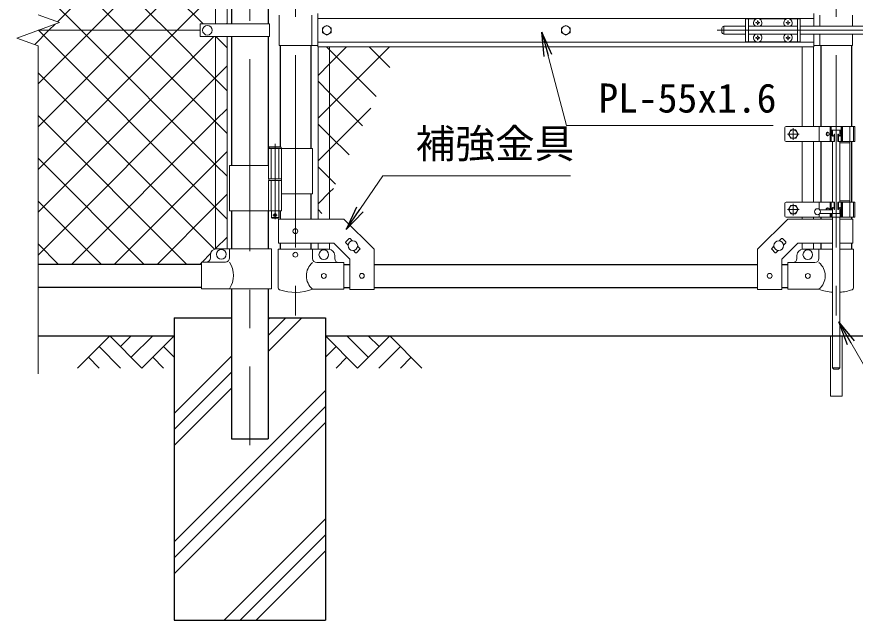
# Model space of a CAD drawing. Units: millimetres, scale not verified. Extents: x -4200 to 4200, y -2970 to 2970.
# Drawn here: x -143 to 1243, y -1039 to -41 of the extents above; entities that cross this region are included whole.
import ezdxf
from ezdxf.enums import TextEntityAlignment as Align

# ---------------------------------------------------------------- set-up
doc = ezdxf.new("R2010")
doc.units = ezdxf.units.MM
doc.header["$LTSCALE"] = 10
for name, pattern in [('DASHED', [7.5, 6, -1.5]), ('USER1', [50.8, 31.75, -6.35, 6.35, -6.35]), ('USER3', [0.375, 0.25, -0.125])]:
    doc.linetypes.add(name, pattern=pattern)
for name, color, linetype, lineweight in [('0-1_D-BMK', 2, 'USER1', 13), ('0-2_D-STR1', 1, 'Continuous', 25), ('0-3_D-STR3', 3, 'Continuous', 13), ('0-4_D-DCR-HCH', 7, 'Continuous', 13), ('0-5_D-BGD', 7, 'Continuous', 25), ('0-6_D-STR4', 7, 'Continuous', 25), ('0-7_D-STR-DIM', 7, 'Continuous', 13), ('0-A_D-STR-TXT', 7, 'Continuous', 13), ('0-B_D-STR2', 7, 'Continuous', 13)]:
    doc.layers.add(name, color=color, linetype=linetype, lineweight=lineweight)
doc.layers.add('0-8_0', color=7, linetype='Continuous')
doc.styles.add('ＭＳ ゴシック', font='')
doc.styles.get('ＭＳ ゴシック').set_extended_font_data('MS Gothic')

# ---------------------------------------------------------------- blocks, each defined once
blk = doc.blocks.new('_Open')
at = {"layer": '0-8_0'}
blk.add_line((-10, 1.667), (0, 0), dxfattribs=at)
blk.add_lwpolyline([(-10, -1.667), (0, 0), (-10, 0)], dxfattribs=at)

msp = doc.modelspace()

# ---------------------------------------------------------------- linework, layer by layer
at = {"layer": '0-1_D-BMK'}
for p, q in [((317.39, 403.1), (317.39, -535.29)), ((1211.59, 403.1), (1211.59, -535.29)), ((241.99, 396.61), (241.99, -749.21)), ((1014.52, -63.63), (1638.97, -63.63)), ((1150.09, -235.13), (1131.09, -235.13)), ((1140.59, -225.63), (1140.59, -244.63)), ((283.83, -251.21), (283.83, -376.1)), ((1150.09, -360.13), (1131.09, -360.13)), ((1140.59, -350.63), (1140.59, -369.63)), ((287.46, -369.13), (280.21, -369.13))]:
    msp.add_line(p, q, dxfattribs=at)
at = {"layer": '0-2_D-STR1'}
for p, q in [((211.74, 103.87), (211.74, -53.13)), ((272.24, 103.87), (272.24, -53.13)), ((211.74, -74.13), (211.74, -287.13)), ((272.24, -74.13), (272.24, -287.13)), ((291.99, -88.63), (291.99, -256.13)), ((342.79, -88.63), (342.79, -259.13)), ((1186.19, -88.63), (1186.19, -222.63)), ((1236.99, -88.63), (1236.99, -222.63)), ((1186.19, -247.63), (1186.19, -347.63)), ((1236.99, -247.63), (1236.99, -347.63)), ((342.79, -334.13), (342.79, -375.58)), ((211.74, -362.13), (211.74, -424.93)), ((272.24, -362.13), (272.24, -424.93)), ((291.99, -362.13), (291.99, -375.58)), ((1186.19, -372.63), (1186.19, -375.58)), ((1236.99, -372.63), (1236.99, -375.58)), ((291.99, -415.58), (291.99, -425.63)), ((342.79, -415.58), (342.79, -425.63)), ((1186.19, -415.58), (1186.19, -425.63)), ((1236.99, -415.58), (1236.99, -425.63)), ((161.99, -450.63), (-108.01, -450.63)), ((397.39, -450.63), (407.39, -450.63)), ((447.39, -450.63), (1081.59, -450.63)), ((1121.59, -450.63), (1131.59, -450.63)), ((161.99, -488.63), (-108.01, -488.63)), ((211.74, -490.93), (211.74, -738.63)), ((272.24, -490.93), (272.24, -738.63)), ((397.39, -488.63), (407.39, -488.63)), ((447.39, -488.63), (1081.59, -488.63)), ((1121.59, -488.63), (1131.59, -488.63)), ((211.74, -738.63), (272.24, -738.63))]:
    msp.add_line(p, q, dxfattribs=at)
at = {"layer": '0-3_D-STR3'}
for p, q in [((185.49, 299.07), (185.49, -53.13)), ((204.49, 299.07), (204.49, -53.13)), ((290.39, -38.63), (290.39, -88.63)), ((344.39, -38.63), (344.39, -88.63)), ((354.49, -91.13), (354.49, -36.13)), ((1174.49, -57.13), (1174.49, -36.13)), ((1184.59, -38.63), (1184.59, -57.13)), ((1238.59, -38.63), (1238.59, -57.13)), ((159.99, -53.13), (159.99, -74.13)), ((274.79, -53.13), (159.99, -53.13)), ((274.79, -53.13), (274.79, -74.13)), ((1174.49, -44.13), (354.49, -44.13)), ((1061.84, -44.63), (1061.84, -82.63)), ((1079.24, -44.63), (1061.84, -44.63)), ((1066.34, -44.63), (1066.34, -82.63)), ((1078.69, -51.53), (1078.69, -51.13)), ((1079.99, -51.55), (1078.69, -51.53)), ((1081.45, -47.98), (1081.42, -49.28)), ((1081.45, -54.28), (1081.42, -52.99)), ((1082.24, -47.98), (1081.45, -47.98)), ((1082.24, -54.28), (1081.45, -54.28)), ((1082.24, -47.98), (1082.26, -49.28)), ((1082.24, -54.28), (1082.26, -52.99)), ((1083.69, -50.72), (1084.99, -50.74)), ((1129.24, -44.63), (1084.44, -44.63)), ((1084.99, -50.74), (1084.99, -51.13)), ((1129.99, -50.72), (1128.69, -50.74)), ((1128.69, -50.74), (1128.69, -51.13)), ((1131.45, -47.98), (1131.42, -49.28)), ((1131.45, -54.28), (1131.42, -52.99)), ((1132.24, -47.98), (1131.45, -47.98)), ((1132.24, -54.28), (1131.45, -54.28)), ((1132.24, -47.98), (1132.26, -49.28)), ((1132.24, -54.28), (1132.26, -52.99)), ((1133.69, -51.55), (1134.99, -51.53)), ((1151.84, -44.63), (1134.44, -44.63)), ((1134.99, -51.53), (1134.99, -51.13)), ((1147.34, -44.63), (1147.34, -82.63)), ((1151.84, -44.63), (1151.84, -82.63)), ((-108.01, -63.63), (159.99, -63.63)), ((1022.64, -60.13), (1022.64, -67.13)), ((1037.09, -57.13), (1025.64, -57.13)), ((1025.64, -57.13), (1025.64, -70.13)), ((1036.94, -57.13), (1061.84, -57.13)), ((1066.34, -57.13), (1147.34, -57.13)), ((1151.84, -57.13), (1332.64, -57.13)), ((274.79, -74.13), (159.99, -74.13)), ((185.49, -424.93), (185.49, -74.13)), ((204.49, -424.93), (204.49, -74.13)), ((1174.49, -83.13), (354.49, -83.13)), ((1037.09, -70.13), (1025.64, -70.13)), ((1036.94, -70.13), (1061.84, -70.13)), ((1079.24, -82.63), (1061.84, -82.63)), ((1066.34, -70.13), (1147.34, -70.13)), ((1078.69, -76.53), (1078.69, -76.13)), ((1079.99, -76.55), (1078.69, -76.53)), ((1081.45, -72.98), (1081.42, -74.28)), ((1081.45, -79.28), (1081.42, -77.99)), ((1082.24, -72.98), (1081.45, -72.98)), ((1082.24, -79.28), (1081.45, -79.28)), ((1082.24, -72.98), (1082.26, -74.28)), ((1082.24, -79.28), (1082.26, -77.99)), ((1083.69, -75.72), (1084.99, -75.74)), ((1083.69, -76.55), (1084.99, -76.53)), ((1129.24, -82.63), (1084.44, -82.63)), ((1084.99, -75.74), (1084.99, -76.13)), ((1084.99, -76.53), (1084.99, -76.13)), ((1129.99, -75.72), (1128.69, -75.74)), ((1128.69, -75.74), (1128.69, -76.13)), ((1131.45, -72.98), (1131.42, -74.28)), ((1131.45, -79.28), (1131.42, -77.99)), ((1132.24, -72.98), (1131.45, -72.98)), ((1132.24, -79.28), (1131.45, -79.28)), ((1132.24, -72.98), (1132.26, -74.28)), ((1132.24, -79.28), (1132.26, -77.99)), ((1133.69, -75.72), (1134.99, -75.74)), ((1133.69, -76.55), (1134.99, -76.53)), ((1151.84, -82.63), (1134.44, -82.63)), ((1134.99, -75.74), (1134.99, -76.13)), ((1134.99, -76.53), (1134.99, -76.13)), ((1151.84, -70.13), (1332.64, -70.13)), ((1174.49, -91.13), (1174.49, -70.13)), ((1184.59, -70.13), (1184.59, -88.63)), ((1238.59, -70.13), (1238.59, -88.63)), ((290.39, -88.63), (354.49, -88.63)), ((1174.49, -91.13), (354.49, -91.13)), ((354.89, -91.13), (354.89, -375.58)), ((373.89, -91.13), (373.89, -375.58)), ((1155.09, -91.13), (1155.09, -222.63)), ((1174.09, -91.13), (1174.09, -222.63)), ((1238.59, -88.63), (1174.49, -88.63)), ((1126.59, -224.63), (1126.59, -245.63)), ((1242.19, -222.63), (1128.59, -222.63)), ((1183.29, -222.63), (1183.29, -247.63)), ((1201.59, -222.63), (1201.59, -247.63)), ((1203.49, -222.63), (1203.49, -247.63)), ((1219.69, -228.63), (1203.49, -228.63)), ((1205.09, -235.63), (1205.09, -228.63)), ((1205.59, -228.63), (1205.59, -237.65)), ((1208.09, -235.63), (1208.09, -247.63)), ((1208.09, -235.63), (1208.78, -235.63)), ((1208.78, -235.63), (1208.78, -247.63)), ((1214.4, -235.63), (1214.4, -247.63)), ((1215.09, -235.63), (1214.4, -235.63)), ((1215.09, -235.63), (1215.09, -247.63)), ((1217.59, -228.63), (1217.59, -237.65)), ((1218.09, -228.63), (1218.09, -235.63)), ((1219.69, -222.63), (1219.69, -247.63)), ((1221.59, -222.63), (1221.59, -247.63)), ((1221.83, -222.63), (1221.83, -247.63)), ((1234.29, -222.63), (1234.29, -372.63)), ((1239.89, -222.63), (1239.89, -247.63)), ((1242.19, -222.63), (1242.19, -247.63)), ((1208.78, -247.63), (1128.59, -247.63)), ((1155.09, -247.63), (1155.09, -347.63)), ((1174.09, -247.63), (1174.09, -347.63)), ((1205.59, -247.63), (1205.59, -347.63)), ((1242.19, -247.63), (1214.4, -247.63)), ((1217.59, -247.63), (1217.59, -347.63)), ((273.03, -259.13), (273.03, -309.13)), ((345.94, -259.13), (273.03, -259.13)), ((273.83, -257.13), (274.83, -256.13)), ((273.83, -257.13), (273.83, -259.13)), ((273.83, -257.13), (293.83, -257.13)), ((292.83, -256.13), (274.83, -256.13)), ((294.63, -259.13), (294.63, -309.13)), ((345.94, -259.13), (345.94, -334.13)), ((1234.29, -249.93), (1217.59, -249.93)), ((273.03, -287.13), (208.69, -287.13)), ((208.69, -287.13), (208.69, -362.13)), ((294.63, -309.13), (273.03, -309.13)), ((294.63, -312.13), (273.03, -312.13)), ((273.03, -312.13), (273.03, -362.13)), ((273.33, -309.13), (273.33, -312.13)), ((294.33, -312.13), (273.33, -312.13)), ((294.33, -309.13), (294.33, -312.13)), ((294.63, -312.13), (294.63, -362.13)), ((345.94, -334.13), (294.74, -334.13)), ((1234.29, -345.33), (1217.59, -345.33)), ((1126.59, -349.63), (1126.59, -370.63)), ((1208.78, -347.63), (1128.59, -347.63)), ((1183.29, -347.63), (1183.29, -359.42)), ((1201.59, -360.63), (1201.59, -347.63)), ((1203.49, -360.63), (1203.49, -347.63)), ((1205.09, -359.63), (1205.09, -360.63)), ((1205.59, -357.62), (1205.59, -366.63)), ((1208.09, -359.63), (1208.09, -347.63)), ((1208.09, -359.63), (1208.78, -359.63)), ((1208.78, -359.63), (1208.78, -347.63)), ((1242.19, -347.63), (1214.4, -347.63)), ((1214.4, -359.63), (1214.4, -347.63)), ((1215.09, -359.63), (1214.4, -359.63)), ((1215.09, -359.63), (1215.09, -347.63)), ((1217.59, -357.62), (1217.59, -366.63)), ((1218.09, -372.63), (1218.09, -359.63)), ((1219.69, -372.63), (1219.69, -347.63)), ((1221.59, -372.63), (1221.59, -347.63)), ((1221.83, -347.63), (1221.83, -372.63)), ((1239.89, -347.63), (1239.89, -372.63)), ((1242.19, -347.63), (1242.19, -372.63)), ((294.63, -362.13), (208.69, -362.13)), ((278.83, -374.13), (277.83, -373.13)), ((288.83, -374.13), (278.83, -374.13)), ((288.83, -374.13), (289.83, -373.13)), ((289.83, -362.13), (289.83, -373.13)), ((1242.19, -372.63), (1128.59, -372.63)), ((1155.09, -372.63), (1155.09, -375.58)), ((1174.09, -372.63), (1174.09, -375.58)), ((1183.29, -367.84), (1183.29, -372.63)), ((1205.59, -360.63), (1184.59, -360.63)), ((1205.59, -366.63), (1184.59, -366.63)), ((1201.59, -372.63), (1201.59, -366.63)), ((1205.59, -366.63), (1203.49, -366.63)), ((1203.49, -372.63), (1203.49, -366.63)), ((1203.49, -366.63), (1218.09, -366.63)), ((1205.09, -366.63), (1205.09, -372.63)), ((1205.59, -372.63), (1205.59, -621.63)), ((1217.59, -372.63), (1217.59, -621.63)), ((289.69, -415.58), (289.69, -375.58)), ((1239.29, -375.58), (1217.59, -375.58)), ((1239.29, -415.58), (1239.29, -375.58)), ((289.69, -415.58), (380.82, -415.58)), ((354.89, -415.58), (354.89, -425.63)), ((373.89, -415.58), (373.89, -425.63)), ((380.82, -415.58), (407.39, -442.15)), ((400.72, -413.57), (406.38, -407.92)), ((400.72, -414.99), (404.44, -418.7)), ((407.79, -407.92), (411.51, -411.63)), ((1121.19, -407.92), (1117.47, -411.63)), ((1148.16, -415.58), (1121.59, -442.15)), ((1128.26, -413.57), (1122.6, -407.92)), ((1128.26, -414.99), (1124.54, -418.7)), ((1205.59, -415.58), (1148.16, -415.58)), ((1155.09, -415.58), (1155.09, -425.63)), ((1174.09, -415.58), (1174.09, -425.63)), ((1239.29, -415.58), (1217.59, -415.58)), ((277.69, -424.93), (186.99, -424.93)), ((208.59, -424.93), (208.59, -439.93)), ((277.69, -424.93), (277.69, -490.93)), ((288.84, -425.63), (345.94, -425.63)), ((288.84, -425.63), (288.84, -489.33)), ((345.94, -425.63), (345.94, -440.63)), ((345.94, -425.63), (372.39, -425.63)), ((413.27, -427.53), (416.99, -431.25)), ((418.4, -431.25), (424.06, -425.59)), ((420.34, -420.46), (424.06, -424.18)), ((447.39, -491.83), (447.39, -425.58)), ((1081.59, -491.83), (1081.59, -425.58)), ((1108.64, -420.46), (1104.92, -424.18)), ((1110.58, -431.25), (1104.92, -425.59)), ((1115.71, -427.53), (1111.99, -431.25)), ((1183.04, -425.63), (1183.04, -440.63)), ((1240.14, -425.63), (1217.59, -425.63)), ((1240.14, -425.63), (1240.14, -489.33)), ((176.99, -434.93), (176.99, -439.93)), ((382.39, -440.63), (382.39, -435.63)), ((407.39, -491.83), (407.39, -442.15)), ((1121.59, -491.83), (1121.59, -442.15)), ((1146.59, -440.63), (1146.59, -435.63)), ((201.59, -446.93), (161.99, -446.93)), ((161.99, -446.93), (161.99, -490.93)), ((397.39, -447.63), (352.94, -447.63)), ((397.39, -491.63), (397.39, -447.63)), ((1131.59, -447.63), (1176.04, -447.63)), ((1131.59, -491.63), (1131.59, -447.63)), ((277.69, -490.93), (161.99, -490.93)), ((397.39, -491.63), (345.94, -491.63)), ((407.39, -491.83), (447.39, -491.83)), ((1121.59, -491.83), (1081.59, -491.83)), ((1131.59, -491.63), (1183.04, -491.63)), ((1202.04, -568.63), (1202.04, -668.63)), ((1207.59, -623.63), (1205.59, -621.63)), ((1207.59, -623.63), (1215.59, -623.63))]:
    msp.add_line(p, q, dxfattribs=at)
at = {"layer": '0-3_D-STR3', "linetype": 'USER3'}
msp.add_line((1221.83, -247.63), (1235.83, -247.63), dxfattribs=at)
at = {"layer": '0-3_D-STR3', "linetype": 'DASHED'}
for p, q in [((277.53, -259.13), (277.53, -309.13)), ((290.13, -259.13), (290.13, -309.13)), ((277.53, -312.13), (277.53, -362.13)), ((290.13, -312.13), (290.13, -362.13))]:
    msp.add_line(p, q, dxfattribs=at)
at = {"layer": '0-3_D-STR3'}
for points in [[(1079.99, -50.72), (1078.69, -50.74), (1078.69, -51.13)], [(1083.69, -51.55), (1084.99, -51.53), (1084.99, -51.13)], [(1129.99, -51.55), (1128.69, -51.53), (1128.69, -51.13)], [(1133.69, -50.72), (1134.99, -50.74), (1134.99, -51.13)], [(1079.99, -75.72), (1078.69, -75.74), (1078.69, -76.13)], [(1129.99, -76.55), (1128.69, -76.53), (1128.69, -76.13)], [(292.83, -256.13), (293.83, -257.13), (293.83, -259.13)], [(277.83, -362.13), (277.83, -373.13), (289.83, -373.13)], [(289.69, -375.58), (397.39, -375.58), (447.39, -425.58)], [(1205.59, -375.58), (1131.59, -375.58), (1081.59, -425.58)], [(1205.59, -425.63), (1183.04, -425.63), (1156.59, -425.63)], [(1221.14, -568.63), (1221.14, -668.63), (1202.04, -668.63)], [(1205.59, -621.63), (1217.59, -621.63), (1215.59, -623.63)]]:
    msp.add_lwpolyline(points, dxfattribs=at)
for points in [[(369.49, -55.53), (376.51, -59.58), (376.51, -67.68), (369.49, -71.73), (362.48, -67.68), (362.48, -59.58)], [(764.49, -55.53), (771.51, -59.58), (771.51, -67.68), (764.49, -71.73), (757.48, -67.68), (757.48, -59.58)], [(1144.64, -228.12), (1148.69, -235.13), (1144.64, -242.15), (1136.54, -242.15), (1132.49, -235.13), (1136.54, -228.12)], [(1144.64, -353.12), (1148.69, -360.13), (1144.64, -367.15), (1136.54, -367.15), (1132.49, -360.13), (1136.54, -353.12)]]:
    msp.add_lwpolyline(points, close=True, dxfattribs=at)
for centre, radius in [((171.99, -63.63), 8), ((369.49, -63.63), 7.03), ((764.49, -63.63), 7.03), ((1140.59, -235.13), 7.03), ((1140.59, -360.13), 7.03), ((1180.59, -363.63), 5), ((283.83, -369.13), 2.5), ((317.39, -395.58), 4), ((412.39, -419.58), 8), ((1116.59, -419.58), 8), ((194.99, -433.93), 8), ((364.39, -434.63), 8), ((1164.59, -434.63), 8), ((317.39, -434.63), 4), ((364.39, -469.63), 4), ((427.39, -469.58), 4), ((1101.59, -469.58), 4), ((1164.59, -469.63), 4)]:
    msp.add_circle(centre, radius, dxfattribs=at)
for centre, radius, start, end in [((1081.84, -51.13), 7, 0, 180), ((1081.84, -51.13), 7, 180, 238.99728), ((1079.94, -49.23), 1.49, 270, 0), ((1079.94, -53.04), 1.49, 0, 90), ((1083.75, -49.23), 1.49, 180, 270), ((1083.75, -53.04), 1.49, 90, 180), ((1081.84, -51.13), 7, 301.00272, 0), ((1131.84, -51.13), 7, 0, 180), ((1131.84, -51.13), 7, 180, 238.99728), ((1129.94, -49.23), 1.49, 270, 0), ((1129.94, -53.04), 1.49, 0, 90), ((1133.75, -49.23), 1.49, 180, 270), ((1133.75, -53.04), 1.49, 90, 180), ((1131.84, -51.13), 7, 301.00272, 0), ((1025.64, -60.13), 3, 90, 180), ((1025.64, -67.13), 3, 180, 270), ((1081.84, -76.13), 7, 121.00272, 180), ((1081.84, -76.13), 7, 180, 0), ((1079.94, -74.23), 1.49, 270, 0), ((1079.94, -78.04), 1.49, 0, 90), ((1083.75, -74.23), 1.49, 180, 270), ((1083.75, -78.04), 1.49, 90, 180), ((1081.84, -76.13), 7, 0, 58.99728), ((1131.84, -76.13), 7, 121.00272, 180), ((1131.84, -76.13), 7, 180, 0), ((1129.94, -74.23), 1.49, 270, 0), ((1129.94, -78.04), 1.49, 0, 90), ((1133.75, -74.23), 1.49, 180, 270), ((1133.75, -78.04), 1.49, 90, 180), ((1131.84, -76.13), 7, 0, 58.99728), ((1128.59, -224.63), 2, 90, 180), ((1128.59, -245.63), 2, 180, 270), ((1128.59, -349.63), 2, 90, 180), ((1128.59, -370.63), 2, 180, 270), ((401.43, -414.28), 1, 135, 225), ((407.09, -408.62), 1, 45, 135), ((1121.89, -408.62), 1, 45, 135), ((1127.55, -414.28), 1, 315, 45), ((186.99, -434.93), 10, 90, 180), ((372.39, -435.63), 10, 0, 90), ((423.35, -424.89), 1, 315, 45), ((1105.63, -424.89), 1, 135, 225), ((1156.59, -435.63), 10, 90, 180), ((169.99, -439.93), 7, 270, 0), ((201.59, -439.93), 7, 270, 0), ((352.94, -440.63), 7, 180, 270), ((389.39, -440.63), 7, 180, 270), ((417.69, -430.54), 1, 225, 315), ((1111.29, -430.54), 1, 225, 315), ((1139.59, -440.63), 7, 270, 0), ((1176.04, -440.63), 7, 270, 0), ((174.38, -468.93), 40.68, 327.25964, 32.74036), ((364.14, -469.63), 28.55, 129.59418, 230.40582), ((1164.84, -469.63), 28.55, 309.59418, 50.40582), ((292.14, -489.33), 3.3, 180, 250.77949), ((317.39, -416.9), 80, 250.77949, 290.9084), ((1211.59, -416.9), 80, 249.0916, 265.69878), ((1211.59, -416.9), 80, 274.30122, 289.22051), ((1236.84, -489.33), 3.3, 289.22051, 0)]:
    msp.add_arc(centre, radius, start, end, dxfattribs=at)
msp.add_ellipse((1197.44, -235.13), major_axis=(0, 3), ratio=0.839449, dxfattribs=at)
for centre, major_axis, ratio, start_param, end_param in [((1198.6, -235.13), (0, -3), 0.839449, 3.3733968, 6.0513812), ((1205.79, -235.59), (0, -3), 0.766727, 4.7027468, 7.8414058), ((1206.94, -235.59), (0, -3), 0.615242, 4.7027468, 6.0032469), ((1217.39, -235.59), (0, -3), 0.766727, 4.7249648, 7.8636238), ((1216.25, -235.59), (0, -3), 0.615242, 0.2799384, 1.5804385), ((1197.44, -360.13), (0, -3), 0.839449, 1.4033482, 4.8798371), ((1198.6, -360.13), (0, -3), 0.839449, 3.3733968, 4.8798371), ((1205.79, -359.67), (0, 3), 0.766727, 4.7249648, 7.8636238), ((1206.94, -359.67), (0, 3), 0.615242, 0.2799384, 1.5804385), ((1217.39, -359.67), (0, 3), 0.766727, 4.7027468, 7.8414058), ((1216.25, -359.67), (0, 3), 0.615242, 4.7027468, 6.0032469)]:
    msp.add_ellipse(centre, major_axis=major_axis, ratio=ratio, start_param=start_param, end_param=end_param, dxfattribs=at)
at = {"layer": '0-4_D-DCR-HCH'}
for p, q in [((272.24, -594.61), (328.22, -538.63)), ((272.24, -568.09), (301.7, -538.63)), ((272.24, -541.58), (275.18, -538.63)), ((10.57, -568.63), (-42.64, -621.84)), ((10.57, -568.63), (63.78, -621.84)), ((28.3, -586.37), (46.04, -568.63)), ((46.04, -604.11), (81.52, -568.63)), ((63.78, -621.84), (116.99, -568.63)), ((420.2, -621.84), (366.99, -568.63)), ((437.94, -604.11), (402.47, -568.63)), ((473.42, -568.63), (420.2, -621.84)), ((455.77, -586.46), (437.94, -568.63)), ((473.42, -568.63), (526.63, -621.84)), ((-7.17, -586.37), (28.47, -621.84)), ((99.25, -586.37), (116.99, -604.03)), ((384.73, -586.37), (366.99, -604.03)), ((491.15, -586.37), (455.52, -621.84)), ((-24.91, -604.11), (-7.09, -621.84)), ((81.52, -604.11), (99.34, -621.84)), ((116.99, -696.83), (211.74, -602.08)), ((402.47, -604.11), (384.65, -621.84)), ((508.89, -604.11), (491.07, -621.84)), ((116.99, -723.34), (211.74, -628.59)), ((116.99, -749.86), (211.74, -655.11)), ((116.99, -908.96), (366.99, -658.96)), ((116.99, -935.47), (366.99, -685.47)), ((116.99, -961.99), (366.99, -711.99)), ((199.45, -1038.63), (366.99, -871.09)), ((225.96, -1038.63), (366.99, -897.61)), ((252.48, -1038.63), (366.99, -924.12))]:
    msp.add_line(p, q, dxfattribs=at)
at = {"layer": '0-5_D-BGD'}
for p, q in [((-108.01, -568.63), (116.99, -568.63)), ((366.99, -568.63), (2116.99, -568.63))]:
    msp.add_line(p, q, dxfattribs=at)
at = {"layer": '0-6_D-STR4'}
for p, q in [((116.99, -538.63), (116.99, -1038.63)), ((116.99, -538.63), (211.74, -538.63)), ((272.24, -538.63), (366.99, -538.63)), ((366.99, -538.63), (366.99, -1038.63)), ((116.99, -1038.63), (366.99, -1038.63))]:
    msp.add_line(p, q, dxfattribs=at)
at = {"layer": '0-7_D-STR-DIM'}
for p, q in [((-72.77, -50.81), (-108.01, -37.98)), ((-143.25, -76.46), (-72.77, -50.81)), ((-108.01, -89.28), (-143.25, -76.46)), ((-108.01, -631.63), (-108.01, -89.28))]:
    msp.add_line(p, q, dxfattribs=at)
at = {"layer": '0-A_D-STR-TXT'}
for points in [[(1107.15, -220.89), (765.87, -220.89), (725.36, -68.74)], [(772.3, -304.05), (462.24, -304.05), (402.53, -391.19)], [(1554.77, -709.62), (1310.45, -709.62), (1216.78, -547.38)]]:
    msp.add_lwpolyline(points, dxfattribs=at)
at = {"layer": '0-B_D-STR2'}
for p, q in [((164.82, -53.13), (-108.01, 219.69)), ((104.61, -63.63), (-108.01, 148.98)), ((-19.33, -63.63), (185.49, 141.18)), ((33.9, -63.63), (-108.01, 78.27)), ((51.39, -63.63), (185.49, 70.47)), ((-36.81, -63.63), (-108.01, 7.56)), ((122.1, -63.63), (185.49, -0.24)), ((203.31, -53.13), (204.49, -51.95)), ((-108.01, -152.32), (-19.33, -63.63)), ((-108.01, -223.03), (51.39, -63.63)), ((-108.01, -293.74), (122.1, -63.63)), ((185.49, -285.94), (-36.81, -63.63)), ((185.49, -215.23), (33.9, -63.63)), ((185.49, -144.52), (104.61, -63.63)), ((-108.01, -364.45), (182.31, -74.13)), ((204.49, -92.81), (185.82, -74.13)), ((473.54, -125.11), (439.57, -91.13)), ((183.65, -425.52), (-108.01, -133.86)), ((204.49, -163.52), (185.49, -144.52)), ((373.89, -166.88), (354.89, -147.88)), ((428.57, -221.55), (373.89, -166.88)), ((185.49, -212.37), (204.49, -193.37)), ((373.89, -260.72), (442.12, -192.5)), ((138.05, -450.63), (-108.01, -204.57)), ((-52.77, -450.63), (185.49, -212.37)), ((204.49, -234.23), (185.49, -215.23)), ((373.89, -237.59), (354.89, -218.59)), ((406.08, -269.78), (373.89, -237.59)), ((354.89, -279.72), (373.89, -260.72)), ((67.34, -450.63), (-108.01, -275.28)), ((185.49, -283.08), (204.49, -264.08)), ((17.94, -450.63), (185.49, -283.08)), ((204.49, -304.94), (185.49, -285.94)), ((373.89, -308.3), (354.89, -289.3)), ((383.59, -318), (373.89, -308.3)), ((354.89, -350.43), (373.89, -331.43)), ((373.89, -331.43), (380.33, -324.99)), ((-3.37, -450.63), (-108.01, -345.99)), ((185.49, -353.79), (204.49, -334.79)), ((88.65, -450.63), (185.49, -353.79)), ((361.11, -366.22), (354.89, -360.01)), ((-74.08, -450.63), (-108.01, -416.7)), ((163.06, -446.93), (177.27, -432.72)), ((159.36, -450.63), (161.99, -448))]:
    msp.add_line(p, q, dxfattribs=at)
for points in [[(-76.03, -49.62), (185.49, 211.89), (204.49, 230.89)], [(-113.64, -87.24), (-90.04, -63.63), (-79.75, -53.35)], [(204.49, -375.65), (185.49, -356.65), (-107.53, -63.63), (-107.65, -63.5)], [(354.89, -138.3), (373.89, -119.3), (402.06, -91.13)], [(354.89, -209.01), (373.89, -190.01), (472.77, -91.13)], [(451.05, -173.33), (373.89, -96.17), (368.86, -91.13)], [(-108.01, -435.16), (185.49, -141.66), (204.49, -122.66)], [(184.77, -425.22), (185.49, -424.5), (204.49, -405.5)]]:
    msp.add_lwpolyline(points, dxfattribs=at)

# ---------------------------------------------------------------- block references
at = {"layer": '0-A_D-STR-TXT', "xscale": 4, "yscale": 4}
for p, rotation in [((724.84, -66.81), 104.91069), ((401.4, -392.84), 235.58239), ((1215.78, -545.65), 120)]:
    msp.add_blockref('_Open', p, dxfattribs=dict(at, rotation=rotation))

# ---------------------------------------------------------------- texts
at = {"layer": '0-A_D-STR-TXT', "style": 'ＭＳ ゴシック'}
for s, p in [('PL-55x1.6', (818.32, -214.14)), ('補強金具', (516.21, -289.43))]:
    msp.add_text(s, height=48.09, dxfattribs=at).set_placement(p, align=Align.BOTTOM_LEFT)

doc.saveas('drawing.dxf')
